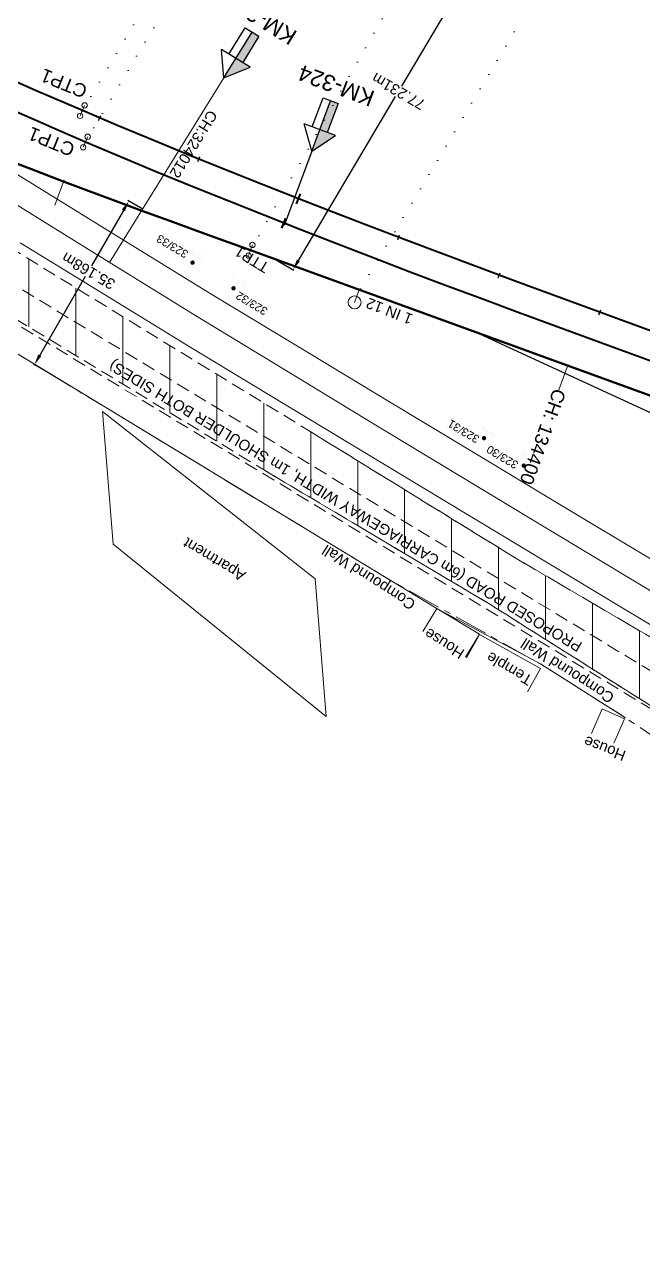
# Model space of a CAD drawing. Header units: metres. Extents: x 560405 to 1249476, y 3385111 to 6787087.
# Drawn here: x 624959.2 to 625074.5, y 3393104.6 to 3393332.1 of the extents above; entities that cross this region are included whole.
import ezdxf
from ezdxf.enums import TextEntityAlignment as Align

# ---------------------------------------------------------------- set-up
doc = ezdxf.new("R2010")
doc.units = ezdxf.units.M
doc.header["$MEASUREMENT"] = 0
doc.header["$PDSIZE"] = 0.05
for name, pattern in [('ACAD_ISO07W100', [3, 0, -3]), ('CENTER', [2, 1.25, -0.25, 0.25, -0.25]), ('DASHED', [0.75, 0.5, -0.25])]:
    doc.linetypes.add(name, pattern=pattern)
doc.layers.get('Defpoints').update_dxf_attribs({"color": 5, "lineweight": 0})
for name, color, linetype, lineweight in [('Cardinal_Leader', 10, 'Continuous', 0), ('Chainage', 7, 'Continuous', 0), ('Compound Wall', 7, 'Continuous', 13), ('DOTED LINE', 7, 'ACAD_ISO07W100', 18), ('Existing Chainage', 7, 'Continuous', 0), ('Existing IR Chainage', 7, 'Continuous', 0), ('Existing IR Track', 143, 'Continuous', 0), ('Existing Railway Boundary', 7, 'CENTER', 0), ('Horiz Curve', 7, 'Continuous', 0), ("NEW MANDI GOBINDPUR CROSSING STN. SRJ's", 10, 'Continuous', 0), ('NEW MANDI GOBINDPUR LOOP LINES', 1, 'Continuous', 0), ('OHE MAST', 7, 'Continuous', 0), ('OHE MAST TEXT', 7, 'Continuous', 0), ('Platform', 7, 'Continuous', 0), ('Prop_Horiz Alignment', 7, 'Continuous', 0), ('Proposed Chainage', 10, 'Continuous', 0), ('PROPOSED DFCC TRACK', 1, 'Continuous', 0), ('Proposed TPTC Chainages', 10, 'Continuous', 0), ('Religious_Place', 7, 'Continuous', 13), ('Residential Building Pucca', 7, 'Continuous', 13), ('Side Details', 7, 'Continuous', 13), ('Subroad Edge', 34, 'Continuous', 0), ('Text', 7, 'Continuous', 0)]:
    doc.layers.add(name, color=color, linetype=linetype, lineweight=lineweight)
for name, color, linetype in [('Cut & Conn curves dn', 192, 'Continuous'), ('Cut & Conn curves up', 192, 'Continuous'), ('Dimension', 10, 'Continuous'), ('IR PROPOSALS', 190, 'Continuous'), ('OP-3 CH UP', 7, 'Continuous'), ('PROPOSED ROADS', 10, 'DASHED')]:
    doc.layers.add(name, color=color, linetype=linetype)
doc.styles.add('ARIAL', font='arial.ttf')
doc.styles.get("Standard").update_dxf_attribs({"font": 'arial.ttf'})
doc.styles.add('Style-Arial', font='arial.ttf')
doc.dimstyles.get("Standard").update_dxf_attribs({"dimtxt": 2.5, "dimasz": 2.5, "dimexe": 0.18, "dimexo": 0.0625, "dimgap": 0.09, "dimtad": 0, "dimtih": 1, "dimtoh": 1, "dimdec": 3, "dimzin": 0, "dimdsep": 46, "dimtxsty": 'Standard', "dimcen": 0.09, "dimaunit": 1, "dimadec": 4, "dimazin": 0, "dimtfac": 1, "dimtdec": 3, "dimtofl": 0, "dimtmove": 0, "dimatfit": 3, "dimfxl": 1, "dimtolj": 1, "dimtzin": 0, "dimarcsym": 0})

# ---------------------------------------------------------------- blocks, each defined once
blk = doc.blocks.new('KM POST PLAN')
at = {"extrusion": (0, 0, -1)}
h = blk.add_hatch(color=256, dxfattribs=at)
h.paths.add_polyline_path([(0, -20), (0, -8.47), (3, -8.47), (3, -20)])
h.paths.add_polyline_path([(0, -8.47), (0, 0), (6.25, -8.47), (3, -8.47)], flags=16)
at = {"flags": 128}
for points in [[(0, 0), (-6.25, -8.47), (6.25, -8.47)], [(0, 0), (0, -20)], [(0, 0), (6.25, -8.47)], [(3, -8.47), (3, -20), (-3, -20), (-3, -8.47)]]:
    blk.add_lwpolyline(points, dxfattribs=at)
at = {"style": 'Style-Arial'}
blk.add_attdef('KM-POST', text='', height=6, dxfattribs=at).set_placement((0, -26, -263.95), align=Align.MIDDLE_CENTER)
blk = doc.blocks.new('*D98')
at = {"layer": 'Defpoints', "color": 0, "lineweight": 9, "transparency": 16777216}
for p in [(625045.23, 3393354.87), (625048.53, 3393352.91), (625005.89, 3393288.41)]:
    blk.add_point(p, dxfattribs=at)
at = {"layer": 'Dimension', "color": 0, "lineweight": -2, "transparency": 16777216}
for p, q in [((625045.28, 3393354.83), (625048.68, 3393352.82)), ((625047.51, 3393351.19), (625029.42, 3393320.64)), ((625010.2, 3393288.18), (625028.29, 3393318.73)), ((625005.94, 3393288.37), (625009.34, 3393286.36))]:
    blk.add_line(p, q, dxfattribs=at)
at = {"layer": 'Dimension', "color": 0, "lineweight": 9, "transparency": 16777216}
for points in [[(625047.22, 3393351.36), (625047.79, 3393351.02), (625048.53, 3393352.91)], [(625009.92, 3393288.35), (625010.49, 3393288.01), (625009.18, 3393286.45)]]:
    blk.add_solid(points, dxfattribs=at)
at = {"layer": 'Dimension', "color": 0, "lineweight": 0, "transparency": 16777216, "insert": (625028.86, 3393319.68), "char_height": 2, "attachment_point": 5, "rotation": 150}
blk.add_mtext('\\A1;77.231m', dxfattribs=at)
blk = doc.blocks.new('OHE')
at = {"layer": 'OHE MAST'}
h = blk.add_hatch(color=3, dxfattribs=at)
edge = h.paths.add_edge_path()
edge.add_arc((627930.47, 3391522.15), 0.412, -30.9792, 329.0208)
at = {"layer": 'OHE MAST', "color": 3, "lineweight": 13, "const_width": 0.008, "flags": 128}
blk.add_lwpolyline([(627932.78, 3391523.67), (627932.2, 3391522.71), (627930.15, 3391523.94), (627930.72, 3391524.9)], dxfattribs=at)
at = {"layer": 'OHE MAST', "color": 3, "const_width": 0.008, "flags": 128}
blk.add_lwpolyline([(627931.18, 3391523.33), (627930.47, 3391522.15)], dxfattribs=at)
blk = doc.blocks.new('*D103')
at = {"layer": 'Defpoints', "color": 0, "lineweight": 9, "transparency": 16777216}
for p in [(624978.6, 3393299.25), (624981.19, 3393297.75), (624963.6, 3393267.3)]:
    blk.add_point(p, dxfattribs=at)
at = {"layer": 'Text', "color": 0, "lineweight": -2, "transparency": 16777216}
for p, q in [((624977.6, 3393297.52), (624971.64, 3393287.2)), ((624981.19, 3393297.75), (624978.45, 3393299.34)), ((624962.02, 3393270.52), (624970.53, 3393285.27)), ((624963.6, 3393267.3), (624960.86, 3393268.88))]:
    blk.add_line(p, q, dxfattribs=at)
at = {"layer": 'Text', "color": 0, "lineweight": 9, "transparency": 16777216}
for points in [[(624977.31, 3393297.68), (624977.89, 3393297.35), (624978.6, 3393299.25)], [(624961.73, 3393270.69), (624962.3, 3393270.36), (624961.02, 3393268.79)]]:
    blk.add_solid(points, dxfattribs=at)
at = {"layer": 'Text', "color": 0, "transparency": 16777216, "insert": (624971.09, 3393286.24), "char_height": 2, "attachment_point": 5, "rotation": 150}
blk.add_mtext('\\A1;35.168m', dxfattribs=at)

msp = doc.modelspace()

# ---------------------------------------------------------------- hatches: boundary and pattern name
at = {"extrusion": (0, 0, -1)}
h = msp.add_hatch(color=3, dxfattribs=at)
h.paths.add_polyline_path([(-625001.5829, 3393330.7268), (-624998.5501, 3393325.8232), (-624999.8258, 3393325.0342), (-625002.8586, 3393329.9378)])
h.paths.add_polyline_path([(-624998.5501, 3393325.8232), (-624996.3229, 3393322.222), (-625001.2079, 3393324.1794), (-624999.8258, 3393325.0342)], flags=16)
at = {"layer": 'Platform', "lineweight": 18, "ltscale": 5}
h = msp.add_hatch(dxfattribs=at)
h.set_pattern_fill('ANSI31', color=3, scale=70, angle=45)
h.paths.add_polyline_path([(625764.5882, 3392803.5868), (625746.2321, 3392814.5967), (625737.0194, 3392819.2755), (625704.0946, 3392839.2088), (625671.9737, 3392858.6062), (625641.256, 3392877.0892), (625610.2836, 3392895.751), (625560.2623, 3392926.2804), (625522.5869, 3392948.8585), (625482.9773, 3392972.6418), (625451.9359, 3392991.6256), (625421.6417, 3393009.7241), (625354.0885, 3393050.6028), (625301.0774, 3393082.6359), (625281.8023, 3393094.249), (625227.6613, 3393126.5647), (625168.0245, 3393162.919), (625094.4711, 3393207.1329), (625050.9326, 3393232.6145), (625011.8999, 3393256.6501), (624964.7557, 3393285.508), (624919.1299, 3393313.7575), (624913.4978, 3393304.5779), (624956.7742, 3393277.764), (625004.1747, 3393248.9547), (625045.8733, 3393224.1782), (625087.0373, 3393198.2053), (625155.9882, 3393157.6877), (625161.3558, 3393154.0733), (625221.119, 3393117.4224), (625275.0374, 3393085.066), (625290.2539, 3393075.2561), (625349.1291, 3393041.8357), (625415.7598, 3392998.2542), (625446.6577, 3392979.7718), (625478.8044, 3392960.6022), (625516.4182, 3392937.5763), (625553.7619, 3392915.0713), (625585.8397, 3392895.6563), (625593.1627, 3392891.1401), (625603.1792, 3392885.3123), (625634.5287, 3392866.3519), (625666.5944, 3392846.865), (625697.4278, 3392828.3449), (625730.8907, 3392807.7989), (625739.1561, 3392803.9139), (625756.6994, 3392793.2958), (625763.3635, 3392788.9616), (625792.777, 3392771.7812), (625820.3671, 3392754.8532), (625847.4418, 3392738.317), (625853.0514, 3392734.9942), (625875.6542, 3392721.4301), (625905.1251, 3392703.7363), (625946.8011, 3392678.4491), (625953.4617, 3392689.4227), (625911.6145, 3392714.7413), (625882.1845, 3392732.4454), (625859.0625, 3392746.2055), (625826.9254, 3392765.8663), (625799.2966, 3392782.4826)])

# ---------------------------------------------------------------- linework, layer by layer
at = {"color": 3, "flags": 128}
for points in [[(624997.2744, 3393326.6122), (625000.3071, 3393331.5158), (625002.8586, 3393329.9378), (624999.8258, 3393325.0342)], [(624996.3229, 3393322.222), (625001.5829, 3393330.7268)], [(624996.3229, 3393322.222), (625001.2079, 3393324.1794), (624995.8923, 3393327.4669)], [(624996.3229, 3393322.222), (624995.8923, 3393327.4669)]]:
    msp.add_lwpolyline(points, dxfattribs=at)
at = {"layer": 'Cardinal_Leader', "linetype": 'Continuous', "lineweight": 13}
msp.add_line((625000.9143, 3393289.0847), (625001.6416, 3393291.0772), dxfattribs=at)
for centre in [(625001.6416, 3393291.0772), (625000.9143, 3393289.0847)]:
    msp.add_circle(centre, 0.5, dxfattribs=at)
at = {"layer": 'Chainage', "color": 4, "lineweight": 0, "flags": 128}
msp.add_lwpolyline([(624969.9548, 3393316.0922), (624969.9548, 3393316.0922)], dxfattribs=at)
at = {"layer": 'Compound Wall', "lineweight": 20, "flags": 128}
for points in [[(624948.29, 3393276.5847), (625035.9928, 3393223.3984)], [(625035.9928, 3393223.3984), (625055.3032, 3393213.0837), (625071.1556, 3393203.0477)]]:
    msp.add_lwpolyline(points, dxfattribs=at)
at = {"layer": 'Compound Wall', "lineweight": 13, "flags": 128}
for points in [[(624948.29, 3393276.5847), (625035.9928, 3393223.3984)], [(625035.9928, 3393223.3984), (625055.3032, 3393213.0837), (625071.1556, 3393203.0477)]]:
    msp.add_lwpolyline(points, dxfattribs=at)
at = {"layer": 'Cut & Conn curves dn', "color": 190, "lineweight": 13}
msp.add_line((624969.5346, 3393315.1184), (624970.3749, 3393317.066), dxfattribs=at)
for centre in [(624969.5346, 3393315.1184), (624970.3749, 3393317.066)]:
    msp.add_circle(centre, 0.5, dxfattribs=at)
at = {"layer": 'Cut & Conn curves up', "color": 190, "lineweight": 13}
msp.add_line((624970.1016, 3393309.2724), (624970.9419, 3393311.22), dxfattribs=at)
for centre in [(624970.9419, 3393311.22), (624970.1016, 3393309.2724)]:
    msp.add_circle(centre, 0.5, dxfattribs=at)
at = {"layer": 'DOTED LINE', "color": 190, "linetype": 'ACAD_ISO07W100', "lineweight": 18}
for p, q in [((624969.9548, 3393316.0922), (625055.8363, 3393459.7241)), ((624970.5217, 3393310.2462), (625058.8576, 3393457.9828))]:
    msp.add_line(p, q, dxfattribs=at)
at = {"layer": 'DOTED LINE', "color": 1, "linetype": 'ACAD_ISO07W100', "lineweight": 18}
for p, q in [((625001.2779, 3393290.081), (625084.9834, 3393437.3109)), ((625021.8053, 3393282.8847), (625106.4605, 3393424.4655))]:
    msp.add_line(p, q, dxfattribs=at)
at = {"layer": 'Existing IR Chainage', "color": 3, "linetype": 'Continuous', "lineweight": 13}
msp.add_line((624996.3229, 3393322.222), (624975.0394, 3393287.8088), dxfattribs=at)
at = {"layer": 'Existing IR Track', "color": 3, "lineweight": 18, "ltscale": 5, "flags": 128}
for points in [[(625310.7855, 3393090.7581), (625295.0536, 3393100.3098), (625280.0135, 3393109.4414), (625263.9492, 3393119.2026), (625248.0679, 3393128.8525), (625234.3808, 3393137.1165), (625220.8308, 3393145.2977), (625205.3895, 3393154.5983), (625190.4105, 3393163.6205), (625175.0374, 3393172.8693), (625159.9463, 3393181.9484), (625143.3091, 3393191.9655), (625127.2002, 3393201.6646), (625109.5689, 3393212.2774), (625092.6199, 3393222.4796), (625075.7939, 3393232.6147), (625059.2642, 3393242.5713), (625042.7899, 3393252.4849), (625026.5365, 3393262.2655), (625010.0392, 3393272.2241), (624993.7501, 3393282.0569), (624973.228, 3393294.6816), (624952.9563, 3393307.1527)], [(625308.065, 3393086.945), (625292.6013, 3393096.2488), (625277.1503, 3393105.5703), (625261.4253, 3393115.0196), (625245.7108, 3393124.4878), (625231.8137, 3393132.8586), (625217.9162, 3393141.2295), (625202.8039, 3393150.309), (625187.6929, 3393159.3878), (625172.4553, 3393168.5809), (625157.2158, 3393177.7753), (625140.7202, 3393187.6709), (625124.2263, 3393197.5656), (625106.9641, 3393207.9553), (625089.7007, 3393218.3456), (625073.1741, 3393228.2704), (625056.6494, 3393238.1941), (625040.1757, 3393248.1433), (625023.7009, 3393258.0931), (625007.4633, 3393267.9455), (624991.2289, 3393277.7961), (624970.7047, 3393290.4896), (624950.1813, 3393303.1827)], [(625302.122, 3393083.9931), (625289.7235, 3393091.4718), (625283.6205, 3393095.1529), (625258.5777, 3393110.2912), (625241.3131, 3393120.7274), (625228.9872, 3393128.1661), (625200.0033, 3393145.6577), (625189.8189, 3393151.8039), (625169.6413, 3393163.9164), (625157.9153, 3393170.9491), (625137.8047, 3393182.828), (625126.3979, 3393189.7555), (625104.125, 3393203.245), (625084.0188, 3393215.4222), (625070.3817, 3393223.6325), (625052.2222, 3393234.5645), (625037.3818, 3393243.5096), (625004.6314, 3393263.2503), (624990.1751, 3393271.964), (624967.8038, 3393285.6834), (624958.3765, 3393291.4653)]]:
    msp.add_lwpolyline(points, dxfattribs=at)
at = {"layer": 'Existing Railway Boundary', "color": 36, "lineweight": 20, "ltscale": 5, "flags": 128}
msp.add_lwpolyline([(628955.3903, 3390792.7231), (628931.5933, 3390806.5004), (628894.0251, 3390836.9955), (628805.3605, 3390890.9758), (628763.1272, 3390916.9343), (628721.4077, 3390942.8333), (628634.7683, 3390998.5313), (628587.091, 3391026.3426), (628541.4721, 3391053.7252), (628498.5869, 3391079.4164), (628461.1936, 3391101.0466), (628391.2271, 3391146.4682), (628362.6237, 3391162.4973), (628324.6397, 3391185.7049), (628291.5767, 3391211.6933), (628254.0781, 3391235.9403), (628157.3612, 3391308.2767), (628174.1002, 3391326.9143), (628137.357, 3391356.9761), (627964.1476, 3391459.1923), (627842.8937, 3391531.9115), (627628.8138, 3391662.2153), (627542.6631, 3391714.392), (627424.9352, 3391785.3705), (627222.9648, 3391909.2736), (627204.5725, 3391920.6394), (627188.744, 3391930.1784), (627172.9334, 3391939.7064), (627156.2431, 3391949.7674), (627139.5672, 3391959.8197), (627123.601, 3391969.4113), (627107.6038, 3391979.0215), (627094.8626, 3391986.7123), (627082.1497, 3391994.3859), (627065.7488, 3392004.2586), (627049.3375, 3392014.1375), (627032.6946, 3392024.1476), (627016.0309, 3392034.1701), (627000.4204, 3392043.5941), (626984.8329, 3392053.004), (626968.8891, 3392062.6064), (626952.9363, 3392072.2142), (626935.7844, 3392082.5282), (626918.6205, 3392092.8492), (626911.6028, 3392097.0645), (626893.0809, 3392108.2246), (626874.5706, 3392119.3777), (626856.2268, 3392130.4336), (626837.8855, 3392141.4881), (626820.3864, 3392152.0274), (626802.8816, 3392162.57), (626783.4724, 3392174.252), (626764.0577, 3392185.9374), (626746.1558, 3392196.7119), (626728.2543, 3392207.4863), (626707.0601, 3392220.2572), (626685.8746, 3392233.0229), (626648.9408, 3392255.2553), (626610.6712, 3392278.2676), (626591.3871, 3392289.8865), (626572.1184, 3392301.4961), (626553.8402, 3392312.4904), (626535.5663, 3392323.4823), (626522.8303, 3392331.1061), (626502.0043, 3392343.7024), (626484.7028, 3392354.0807), (626467.0127, 3392364.7717), (626449.2849, 3392375.4221), (626424.442, 3392390.2653), (626407.8647, 3392400.3136), (626390.2843, 3392410.9836), (626378.1904, 3392418.1073), (626367.3819, 3392424.6782), (626356.7585, 3392431.1355), (626339.0548, 3392441.7126), (626324.6325, 3392450.4845), (626311.6182, 3392458.3129), (626290.6128, 3392470.9931), (626276.2418, 3392479.6446), (626252.5581, 3392493.9648), (626233.8146, 3392505.2467), (626215.0541, 3392516.5389), (626191.0882, 3392530.9577), (626167.1186, 3392545.3787), (626148.2508, 3392556.7397), (626129.3895, 3392568.0967), (626109.0676, 3392580.3241), (626088.7404, 3392592.5546), (626063.7846, 3392607.5962), (626038.8416, 3392622.63), (626017.6425, 3392635.4182), (625996.4509, 3392648.2016), (625974.9359, 3392661.1602), (625952.8751, 3392674.4888), (625933.5372, 3392686.1045), (625914.159, 3392697.7444), (625896.1455, 3392708.6148), (625885.6622, 3392714.935), (625875.1898, 3392721.2486), (625871.6088, 3392723.3979), (625854.6293, 3392733.6202), (625837.6636, 3392743.8342), (625819.8659, 3392754.5631), (625802.0927, 3392765.2772), (625784.0738, 3392776.0974), (625766.0279, 3392786.9338), (625747.7802, 3392797.9258), (625729.6331, 3392808.8567), (625710.0131, 3392820.4001), (625690.2406, 3392832.0331), (625670.5571, 3392843.8213), (625650.9098, 3392855.5881), (625631.8821, 3392867.0602), (625612.8815, 3392878.5159), (625595.4116, 3392889.057), (625577.9617, 3392899.586), (625560.977, 3392909.7984), (625543.9665, 3392920.0263), (625527.0929, 3392930.2025), (625510.2317, 3392940.3713), (625492.2072, 3392951.2501), (625474.1887, 3392962.1253), (625459.4135, 3392971.0439), (625444.6385, 3392979.9623), (625429.7392, 3392988.9655), (625414.8651, 3392997.9534), (625398.0894, 3393008.048), (625381.2878, 3393018.1581), (625364.4876, 3393028.2943), (625347.6668, 3393038.4431), (625341.4954, 3393042.1962), (625336.6811, 3393045.1488), (625324.9758, 3393052.1854), (625313.1706, 3393059.282), (625305.1662, 3393064.122), (625297.2032, 3393068.9372), (625281.7488, 3393078.2354), (625266.3027, 3393087.5539), (625250.5827, 3393097.0002), (625234.8576, 3393106.4748), (625220.9629, 3393114.8441), (625207.0756, 3393123.2089), (625191.9734, 3393132.2824), (625166.0786, 3393147.7733), (625153.4581, 3393156.0581), (625151.114, 3393150.7018), (625147.8866, 3393153.7551), (625116.7003, 3393173.3287), (625093.3281, 3393188.0041), (625071.1556, 3393203.0477), (625055.7157, 3393212.8225), (625027.3997, 3393228.6096), (625007.6825, 3393240.5669), (624979.825, 3393257.4607), (624954.8894, 3393272.5826), (624917.8619, 3393296.9088), (624917.926, 3393297.7354), (624854.2544, 3393338.3806), (624790.1714, 3393374.1107), (624761.6212, 3393391.1947), (624742.8731, 3393402.4132), (624713.9783, 3393419.7034), (624678.9617, 3393441.6196), (624667.4095, 3393431.6005), (624566.1173, 3393492.8402), (624519.8878, 3393520.9391), (624450.2813, 3393561.7296), (624447.0221, 3393556.3381), (624253.5789, 3393673.1377), (624021.9727, 3393812.2493)], dxfattribs=at)
at = {"layer": 'Horiz Curve', "color": 190, "lineweight": 40, "flags": 128}
for points in [[(625091.2818, 3393269.4522), (625084.4948, 3393271.9214), (625077.7086, 3393274.3928), (625070.9241, 3393276.8688), (625064.1421, 3393279.3517), (625057.3634, 3393281.8437), (625050.5889, 3393284.347), (625043.8195, 3393286.864), (625037.056, 3393289.3969), (625030.2993, 3393291.9479), (625023.5504, 3393294.5194), (625016.8101, 3393297.1135), (625010.0795, 3393299.7324), (625003.3595, 3393302.3785), (624996.6511, 3393305.0539), (624989.9553, 3393307.7607), (624983.2733, 3393310.5013), (624976.6061, 3393313.2777), (624969.9548, 3393316.0922)], [(625091.8488, 3393263.6062), (625085.0618, 3393266.0754), (625078.2756, 3393268.5468), (625071.4911, 3393271.0229), (625064.7091, 3393273.5057), (625057.9304, 3393275.9977), (625051.1559, 3393278.501), (625044.3864, 3393281.018), (625037.623, 3393283.5509), (625030.8663, 3393286.1019), (625024.1174, 3393288.6734), (625017.3771, 3393291.2675), (625010.6465, 3393293.8864), (625003.9265, 3393296.5325), (624997.218, 3393299.2079), (624990.5223, 3393301.9148), (624983.8403, 3393304.6553), (624977.173, 3393307.4317), (624970.5217, 3393310.2462)], [(625009.8723, 3393298.7397), (625010.601, 3393300.6022)], [(625009.8726, 3393298.7395), (625010.6014, 3393300.602)], [(625007.1084, 3393294.2008), (625007.8409, 3393296.0618)]]:
    msp.add_lwpolyline(points, dxfattribs=at)
at = {"layer": 'Horiz Curve', "color": 190, "lineweight": 40, "extrusion": (0, 0, -1)}
for centre, end in [((-625438.898, 3394415.236), 297.9639895), ((-625439.465, 3394409.3901), 297.8522301)]:
    msp.add_arc(centre, 1195, 293.105234, end, dxfattribs=at)
at = {"layer": 'IR PROPOSALS'}
msp.add_line((625012.7088, 3393308.5572), (625007.5602, 3393294.6736), dxfattribs=at)
at = {"layer": "NEW MANDI GOBINDPUR CROSSING STN. SRJ's", "color": 1, "linetype": 'Continuous', "lineweight": 13, "flags": 128}
msp.add_lwpolyline([(625020.6799, 3393280.3727), (625021.5364, 3393282.7214)], dxfattribs=at)
at = {"layer": "NEW MANDI GOBINDPUR CROSSING STN. SRJ's", "color": 1, "linetype": 'Continuous', "lineweight": 13}
msp.add_circle((625020.6799, 3393280.3727), 1.2, dxfattribs=at)
at = {"layer": 'NEW MANDI GOBINDPUR LOOP LINES', "color": 1, "linetype": 'Continuous', "lineweight": 25}
msp.add_lwpolyline([(625254.5641, 3393168.1667), (625235.7714, 3393179.4791, 0.02757087), (625138.3694, 3393231.0235), (625043.234, 3393274.839)], format="xyb", dxfattribs=at)
at = {"layer": 'OP-3 CH UP', "color": 40, "lineweight": 9, "true_color": 0xf8d731}
for radius in [8763.3902, 8182.5236, 7294.1209]:
    msp.add_circle((624059.7714, 3393874.4188), radius, dxfattribs=at)
at = {"layer": 'Platform', "color": 3, "linetype": 'DASHED', "lineweight": 18, "ltscale": 5, "flags": 128}
msp.add_lwpolyline([(625764.5882, 3392803.5868), (625746.2321, 3392814.5967), (625737.0194, 3392819.2755), (625704.0946, 3392839.2088), (625671.9737, 3392858.6062), (625641.256, 3392877.0892), (625610.2836, 3392895.751), (625560.2623, 3392926.2804), (625522.5869, 3392948.8585), (625482.9773, 3392972.6418), (625451.9359, 3392991.6256), (625421.6417, 3393009.7241), (625354.0885, 3393050.6028), (625301.0774, 3393082.6359), (625281.8023, 3393094.249), (625227.6613, 3393126.5647), (625168.0245, 3393162.919), (625094.4711, 3393207.1329), (625050.9326, 3393232.6145), (625011.8999, 3393256.6501), (624964.7557, 3393285.508), (624919.1299, 3393313.7575), (624913.4978, 3393304.5779), (624956.7742, 3393277.764), (625004.1747, 3393248.9547), (625045.8733, 3393224.1782), (625087.0373, 3393198.2053), (625155.9882, 3393157.6877), (625161.3558, 3393154.0733), (625221.119, 3393117.4224), (625275.0374, 3393085.066), (625290.2539, 3393075.2561), (625349.1291, 3393041.8357), (625415.7598, 3392998.2542), (625446.6577, 3392979.7718), (625478.8044, 3392960.6022), (625516.4182, 3392937.5763), (625553.7619, 3392915.0713), (625585.8397, 3392895.6563), (625593.1627, 3392891.1401), (625603.1792, 3392885.3123), (625634.5287, 3392866.3519), (625666.5944, 3392846.865), (625697.4278, 3392828.3449), (625730.8907, 3392807.7989), (625739.1561, 3392803.9139), (625756.6994, 3392793.2958), (625763.3635, 3392788.9616), (625792.777, 3392771.7812), (625820.3671, 3392754.8532), (625847.4418, 3392738.317), (625853.0514, 3392734.9942), (625875.6542, 3392721.4301), (625905.1251, 3392703.7363), (625946.8011, 3392678.4491), (625953.4617, 3392689.4227), (625911.6145, 3392714.7413), (625882.1845, 3392732.4454), (625859.0625, 3392746.2055), (625826.9254, 3392765.8663), (625799.2966, 3392782.4826)], close=True, dxfattribs=at)
at = {"layer": 'Prop_Horiz Alignment', "color": 4, "linetype": 'Continuous', "lineweight": 30, "flags": 128}
for points in [[(624972.9834, 3393314.2619), (624973.3732, 3393315.1829)], [(624991.4681, 3393306.6062), (624991.844, 3393307.5329)], [(625028.7217, 3393292.0119), (625029.0769, 3393292.9467)], [(625047.4483, 3393284.9792), (625047.7966, 3393285.9166)], [(625066.2154, 3393278.0592), (625066.5594, 3393278.9982)]]:
    msp.add_lwpolyline(points, dxfattribs=at)
at = {"layer": 'Prop_Horiz Alignment', "color": 4, "linetype": 'Continuous', "lineweight": 30}
for centre in [(624969.9548, 3393316.0922), (624970.5217, 3393310.2462)]:
    msp.add_circle(centre, 0.15, dxfattribs=at)
at = {"layer": 'Proposed Chainage', "linetype": 'Continuous', "lineweight": 0, "flags": 128}
for points in [[(624964.804, 3393298.5134), (624966.5661, 3393303.1926)], [(625058.75, 3393264.1003), (625060.4644, 3393268.7972)]]:
    msp.add_lwpolyline(points, dxfattribs=at)
at = {"layer": 'PROPOSED DFCC TRACK', "color": 1, "linetype": 'Continuous', "lineweight": 50}
msp.add_line((625119.5375, 3393247.1193), (625001.2779, 3393290.081), dxfattribs=at)
at = {"layer": 'PROPOSED DFCC TRACK', "color": 1, "linetype": 'Continuous', "lineweight": 50, "flags": 128}
msp.add_lwpolyline([(625001.2779, 3393290.081), (624996.2652, 3393291.9025), (624991.2535, 3393293.7265), (624986.2436, 3393295.5556), (624981.2366, 3393297.3924), (624976.2333, 3393299.2393), (624971.2346, 3393301.099), (624966.2417, 3393302.9738), (624961.2555, 3393304.8664), (624956.277, 3393306.7792), (624951.3073, 3393308.7148), (624946.3475, 3393310.6756), (624941.3988, 3393312.6641), (624936.4622, 3393314.6827), (624931.5391, 3393316.7338), (624926.6306, 3393318.82)], dxfattribs=at)
at = {"layer": 'PROPOSED ROADS', "color": 1, "linetype": 'DASHED', "lineweight": 13, "ltscale": 5, "flags": 128}
for points in [[(625362.5904, 3393087.4977, -0.41419569), (625354.3556, 3393085.452), (625336.5918, 3393096.1452, 0.41421379), (625309.1422, 3393089.3249), (625308.5242, 3393088.2982, -0.41512004), (625287.8972, 3393083.2069), (624857.5286, 3393344.0904), (624737.8937, 3393413.2009), (624680.111, 3393446.7487, 0.09685444), (624673.3444, 3393447.4888, 0.12951921), (624667.4268, 3393445.6531, -0.23575218), (624657.6538, 3393447.1749)], [(625583.4746, 3392898.337), (625271.7331, 3393085.9913, -0.00103844), (625270.0635, 3393087.0012), (624854.4724, 3393338.9267), (624734.8211, 3393408.0466), (624681.6554, 3393440.4483)]]:
    msp.add_lwpolyline(points, format="xyb", dxfattribs=at)
at = {"layer": 'Religious_Place', "flags": 128}
msp.add_lwpolyline([(625041.5395, 3393214.1918), (625043.9797, 3393218.5547), (625055.3444, 3393212.1984), (625052.9042, 3393207.8355)], dxfattribs=at)
msp.add_lwpolyline([(625041.5395, 3393214.1918), (625043.9797, 3393218.5547), (625055.3444, 3393212.1984), (625052.9042, 3393207.8355)], dxfattribs=at)
at = {"layer": 'Residential Building Pucca', "flags": 128}
for points in [[(625033.3994, 3393219.1248), (625035.9928, 3393223.3984), (625043.9524, 3393218.568), (625041.3589, 3393214.2944)], [(625033.3994, 3393219.1248), (625035.9928, 3393223.3984), (625043.9524, 3393218.568), (625041.3589, 3393214.2944)], [(625064.8027, 3393200.1254), (625066.8304, 3393204.6946), (625070.9867, 3393202.8501), (625068.959, 3393198.2809)], [(625064.8027, 3393200.1254), (625066.8304, 3393204.6946), (625070.9867, 3393202.8501), (625068.959, 3393198.2809)]]:
    msp.add_lwpolyline(points, dxfattribs=at)
at = {"layer": 'Residential Building Pucca'}
msp.add_3dface([(624975.6718, 3393235.3545), (624973.6738, 3393260.0439), (625013.3092, 3393228.9214), (625015.3873, 3393203.2423)], dxfattribs=at)
msp.add_3dface([(624975.6718, 3393235.3545), (624973.6738, 3393260.0439), (625013.3092, 3393228.9214), (625015.3873, 3393203.2423)], dxfattribs=at)
at = {"layer": 'Subroad Edge', "color": 3, "linetype": 'DASHED', "lineweight": 18, "ltscale": 5, "flags": 128}
for points in [[(625011.8999, 3393256.6501), (625050.9326, 3393232.6145), (625094.4711, 3393207.1329), (625168.0245, 3393162.919)], [(625004.1747, 3393248.9547), (625045.8733, 3393224.1782), (625087.0373, 3393198.2053), (625155.9882, 3393157.6877), (625155.4372, 3393156.486)]]:
    msp.add_lwpolyline(points, dxfattribs=at)

# ---------------------------------------------------------------- block references
at = {"layer": 'IR PROPOSALS'}
ref = msp.add_blockref('KM POST PLAN', (625012.7088, 3393308.5572), dxfattribs=dict(at, xscale=0.4999999999999997, yscale=0.4999999999999997, zscale=0.4999999999999997, rotation=159.5423642423536))
ref.add_attrib('KM-POST', 'KM-324', dxfattribs={"layer": '0', "color": 190, "height": 3, "rotation": 159.542364, "style": 'Style-Arial'}).set_placement((625017.2525, 3393320.7373, -131.9737), align=Align.MIDDLE_CENTER)
at = {"layer": 'OHE MAST', "color": 2, "lineweight": 13}
for p in [(-2939.9886, 1765.6441), (-2932.3531, 1760.8639), (-2885.6692, 1732.9493), (-2878.2645, 1727.8302)]:
    msp.add_blockref('OHE', p, dxfattribs=at)

# ---------------------------------------------------------------- texts
at = {"color": 3, "style": 'Style-Arial'}
msp.add_attdef('KM-324', text='KM-', height=3, rotation=148.264492, dxfattribs=at).set_placement((625003.1608, 3393333.2783, -131.9737), align=Align.MIDDLE_CENTER)
at = {"layer": 'Chainage', "color": 190, "lineweight": 0, "char_height": 2.5, "attachment_point": 1, "rotation": 157.854841, "line_spacing_factor": 0.672, "style": 'Style-Arial'}
for insert in [(624970.1554, 3393318.3169), (624967.8393, 3393307.4608)]:
    msp.add_mtext('CTP1', dxfattribs=dict(at, insert=insert))
at = {"layer": 'Existing Chainage', "lineweight": 0, "insert": (624986.9593, 3393303.8468), "char_height": 2, "attachment_point": 6, "rotation": 238.264492, "line_spacing_factor": 0.6, "style": 'Style-Arial'}
msp.add_mtext('CH:324012', dxfattribs=at)
at = {"layer": "NEW MANDI GOBINDPUR CROSSING STN. SRJ's", "color": 1, "linetype": 'Continuous', "lineweight": 13, "insert": (625031.3596, 3393277.1193), "char_height": 2, "attachment_point": 4, "rotation": 158.828008, "line_spacing_factor": 0.60036, "style": 'ARIAL'}
msp.add_mtext('1 IN 12', dxfattribs=at)
at = {"layer": 'OHE MAST TEXT', "color": 3, "lineweight": 18, "style": 'ARIAL'}
for s, p in [('323/33', (624989.8561, 3393289.7932)), ('323/32', (625004.6397, 3393279.1712)), ('323/31', (625044.1147, 3393255.3487)), ('323/30', (625051.3513, 3393250.556))]:
    msp.add_text(s, height=1.5, rotation=149, dxfattribs=at).set_placement(p)
at = {"layer": 'Proposed Chainage', "color": 1, "lineweight": 0, "insert": (625058.9367, 3393264.1178), "char_height": 2.5, "attachment_point": 4, "rotation": 249.947336, "line_spacing_factor": 0.6, "style": 'Style-Arial'}
msp.add_mtext('CH: 134400', dxfattribs=at)
at = {"layer": 'Proposed TPTC Chainages', "color": 1, "lineweight": 0, "insert": (625004.441, 3393286.5937), "char_height": 2, "attachment_point": 4, "rotation": 148.547178, "line_spacing_factor": 0.6, "style": 'ARIAL'}
msp.add_mtext('\\pxsm1;TTP1', dxfattribs=at)
at = {"layer": 'Side Details', "color": 0}
msp.add_text('Apartment', height=2, rotation=149, dxfattribs=at).set_placement((625000.5718, 3393230.0346))
at = {"layer": 'Text', "style": 'ARIAL'}
for s, rotation, p in [('Compound Wall', 147.424757, (625032.224, 3393224.6568)), ('Temple', 149.333173, (625054.0145, 3393210.6525)), ('House', 158.849243, (625071.407, 3393196.7742))]:
    msp.add_text(s, height=2, rotation=rotation, dxfattribs=at).set_placement(p)
at = {"layer": 'Text'}
for s, rotation, p in [('House', 147.787016, (625041.3335, 3393215.5408)), ('Compound Wall', 147.424757, (625069.2638, 3393207.273)), ('Temple', 149.333173, (625054.0145, 3393210.6525))]:
    msp.add_text(s, height=2, rotation=rotation, dxfattribs=at).set_placement(p)
at = {"layer": 'Text', "color": 1, "linetype": 'Continuous', "extrusion": (4.59454e-05, 7.59067e-05, 1), "insert": (625062.2374, 3393215.1792, -1778.1037), "char_height": 2, "attachment_point": 1, "text_direction": (-0.856184, 0.516671, 0), "style": 'ARIAL'}
msp.add_mtext_dynamic_manual_height_columns('PROPOSED ROAD (6m CARRIAGEWAY WIDTH, 1m SHOULDER BOTH SIDES)', width=121.615321, gutter_width=3, heights=[0], dxfattribs=at)

# ---------------------------------------------------------------- dimensions: what is measured, and where the dimension line sits
at = {"layer": 'Dimension', "color": 6, "lineweight": 0}
dim = msp.add_aligned_dim(p1=(625005.8868, 3393288.4067), p2=(625045.2298, 3393354.8653), distance=-3.8314, dimstyle='Standard', override={"dimtxt": 2, "dimasz": 2, "dimdec": 3, "dimpost": 'm'}, dxfattribs=at)
dim.commit()
dim.dimension.update_dxf_attribs({"geometry": '*D98', "text_midpoint": (625028.8552, 3393319.6842), "text_rotation": 150})
at = {"layer": 'Text', "color": 1}
dim = msp.add_linear_dim(base=(624978.6016, 3393299.2478), p1=(624963.6034, 3393267.2981), p2=(624981.1898, 3393297.7533), angle=59.995649, dimstyle='Standard', override={"dimtxt": 2, "dimasz": 2, "dimexo": 1e-05, "dimtad": 3, "dimdec": 3, "dimdsep": 0, "dimpost": 'm', "dimtmove": 2}, dxfattribs=at)
dim.commit()
dim.dimension.update_dxf_attribs({"geometry": '*D103', "text_midpoint": (624971.0881, 3393286.2363), "dimtype": 161, "text_rotation": 150})

doc.saveas('drawing.dxf')
